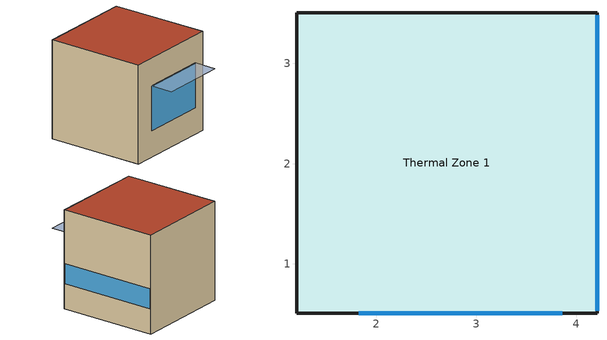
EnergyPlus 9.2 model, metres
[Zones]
Thermal Zone 1
 floor adiabatic (ASHRAE 189.1-2009 ExtRoof IEAD ClimateZone 1): 4.2,3.51 4.2,0.51 1.2,0.51 1.2,3.51 z0
 wall outside (ASHRAE 189.1-2009 ExtWall Mass ClimateZone 5): 1.2,0.51 4.2,0.51 4.2,3.51 1.2,3.51 1.2,0.51 z0:3
 window (ASHRAE 189.1-2009 ExtWindow ClimateZone 4-5): 1.83,0.51 3.86,0.51 z0.8:2.16; 4.2,0.53 4.2,3.48 z0.76:1.37
 roof outside (ASHRAE 189.1-2009 ExtRoof IEAD ClimateZone 2-5): 4.2,0.51 4.2,3.51 1.2,3.51 1.2,0.51 z3
shading: 3.86,-0.17 3.86,0.51 1.83,0.51 1.83,-0.17 z2.16
[Building]
Building 1
[Site:Location]
Cuernavaca Matamoros Intl AP: Latitude {deg}=18.835; Longitude {deg}=-99.262; Time Zone {hr}=-6; Elevation {m}=1303.6
[Material] Thermal Absorptance=0.9
Name | Roughness | Thickness {m} | Conductivity {W/m-K} | Density {kg/m3} | Specific Heat {J/kg-K} | Solar Absorptance | Visible Absorptance
1/2IN Gypsum | Smooth | 0.0127 | 0.16 | 784.9 | 830 | 0.4 | 0.4
1IN Stucco | Smooth | 0.0253 | 0.6918 | 1858 | 837 | 0.92 | 0.92
8IN Concrete HW | MediumRough | 0.2033 | 1.7296 | 2243 | 837 | 0.65 | 0.65
Metal Decking | MediumSmooth | 0.0015 | 45.006 | 7680 | 418.4 | 0.6 | 0.6
Roof Insulation [18] | MediumRough | 0.1693 | 0.049 | 265 | 836.8 | 0.7 | 0.7
Roof Insulation [21] | MediumRough | 0.2105 | 0.049 | 265 | 836.8 | 0.7 | 0.7
Roof Membrane | VeryRough | 0.0095 | 0.16 | 1121.29 | 1460 | 0.7 | 0.7
Wall Insulation [40] | MediumRough | 0.0794 | 0.0432 | 91 | 837 | 0.5 | 0.5
[WindowMaterial:Glazing]
Theoretical Glass [207]: Optical Data Type=SpectralAverage; Thickness {m}=0.003; Solar Transmittance at Normal Incidence=0.3311; Front Side Solar Reflectance at Normal Incidence=0.6189; Back Side Solar Reflectance at Normal Incidence=0; Visible Transmittance at Normal Incidence=0.44; Front Side Visible Reflectance at Normal Incidence=0.51; Back Side Visible Reflectance at Normal Incidence=0; Infrared Transmittance at Normal Incidence=0; Front Side Infrared Hemispherical Emissivity=0.9; Back Side Infrared Hemispherical Emissivity=0.9; Conductivity {W/m-K}=0.0133; Dirt Correction Factor for Solar and Visible Transmittance=1; Solar Diffusing=No
[Construction]
ASHRAE 189.1-2009 ExtRoof IEAD ClimateZone 1: Roof Membrane, Roof Insulation [18], Metal Decking
ASHRAE 189.1-2009 ExtRoof IEAD ClimateZone 2-5: Roof Membrane, Roof Insulation [21], Metal Decking
ASHRAE 189.1-2009 ExtWall Mass ClimateZone 5: 1IN Stucco, 8IN Concrete HW, Wall Insulation [40], 1/2IN Gypsum
ASHRAE 189.1-2009 ExtWindow ClimateZone 4-5: Theoretical Glass [207]
[Zone]
Thermal Zone 1
[ZoneControl:Thermostat]
Thermal Zone 1 Thermostat: Zone or ZoneList=Thermal Zone 1; Control Type Schedule=Thermal Zone 1 Thermostat Schedule; Control 1=Thermostat Setpoint Dual Setpoint 1
[ThermostatSetpoint:DualSetpoint]
Thermostat Setpoint Dual Setpoint 1: Heating Setpoint Temperature Schedule=AA_0oC; Cooling Setpoint Temperature Schedule=AA_23oC_25Weekends
[Zone equipment]
Thermal Zone 1: Thermal Zone 1 Ideal Loads Air System
[ZoneHVAC:IdealLoadsAirSystem]
Thermal Zone 1 Ideal Loads Air System: Maximum Heating Supply Air Temperature [C]=50; Minimum Cooling Supply Air Temperature [C]=13; Maximum Heating Supply Air Humidity Ratio [kg-H20/kg-air]=0.0156; Minimum Cooling Supply Air Humidity Ratio [kg-H20/kg-air]=0.0077; Heating Limit=NoLimit; Cooling Limit=NoLimit; Dehumidification Control Type=ConstantSensibleHeatRatio; Cooling Sensible Heat Ratio=0.7; Humidification Control Type=None; Demand Controlled Ventilation Type=None; Outdoor Air Economizer Type=NoEconomizer; Heat Recovery Type=None; Sensible Heat Recovery Effectiveness=0.7; Latent Heat Recovery Effectiveness=0.65
[Schedule:Compact]
Thermal Zone 1 Thermostat Schedule: Through: 12/31, For: AllDays, Until: 24:00, 4
[Schedule:Day:Interval]
Schedule Day 4: No, 24:00, 0
Schedule Day 6: No, 24:00, 25
Schedule Day 5: No, 24:00, 23
[Schedule:Week:Daily]
AA_0oC Week Rule - Jan1-Dec31: Schedule Day 4, Schedule Day 4, Schedule Day 4, Schedule Day 4, Schedule Day 4, Schedule Day 4, Schedule Day 4, Schedule Day 4, Schedule Day 4, Schedule Day 4, Schedule Day 4, Schedule Day 4
AA_23oC_25Weekends Week Rule - Jan1-Dec31: Schedule Day 6, Schedule Day 5, Schedule Day 5, Schedule Day 5, Schedule Day 5, Schedule Day 5, Schedule Day 6, Schedule Day 5, Schedule Day 5, Schedule Day 5, Schedule Day 5, Schedule Day 5
[Schedule:Year]
AA_0oC: AA_0oC Week Rule - Jan1-Dec31, 1, 1, 12, 31
AA_23oC_25Weekends: AA_23oC_25Weekends Week Rule - Jan1-Dec31, 1, 1, 12, 31
